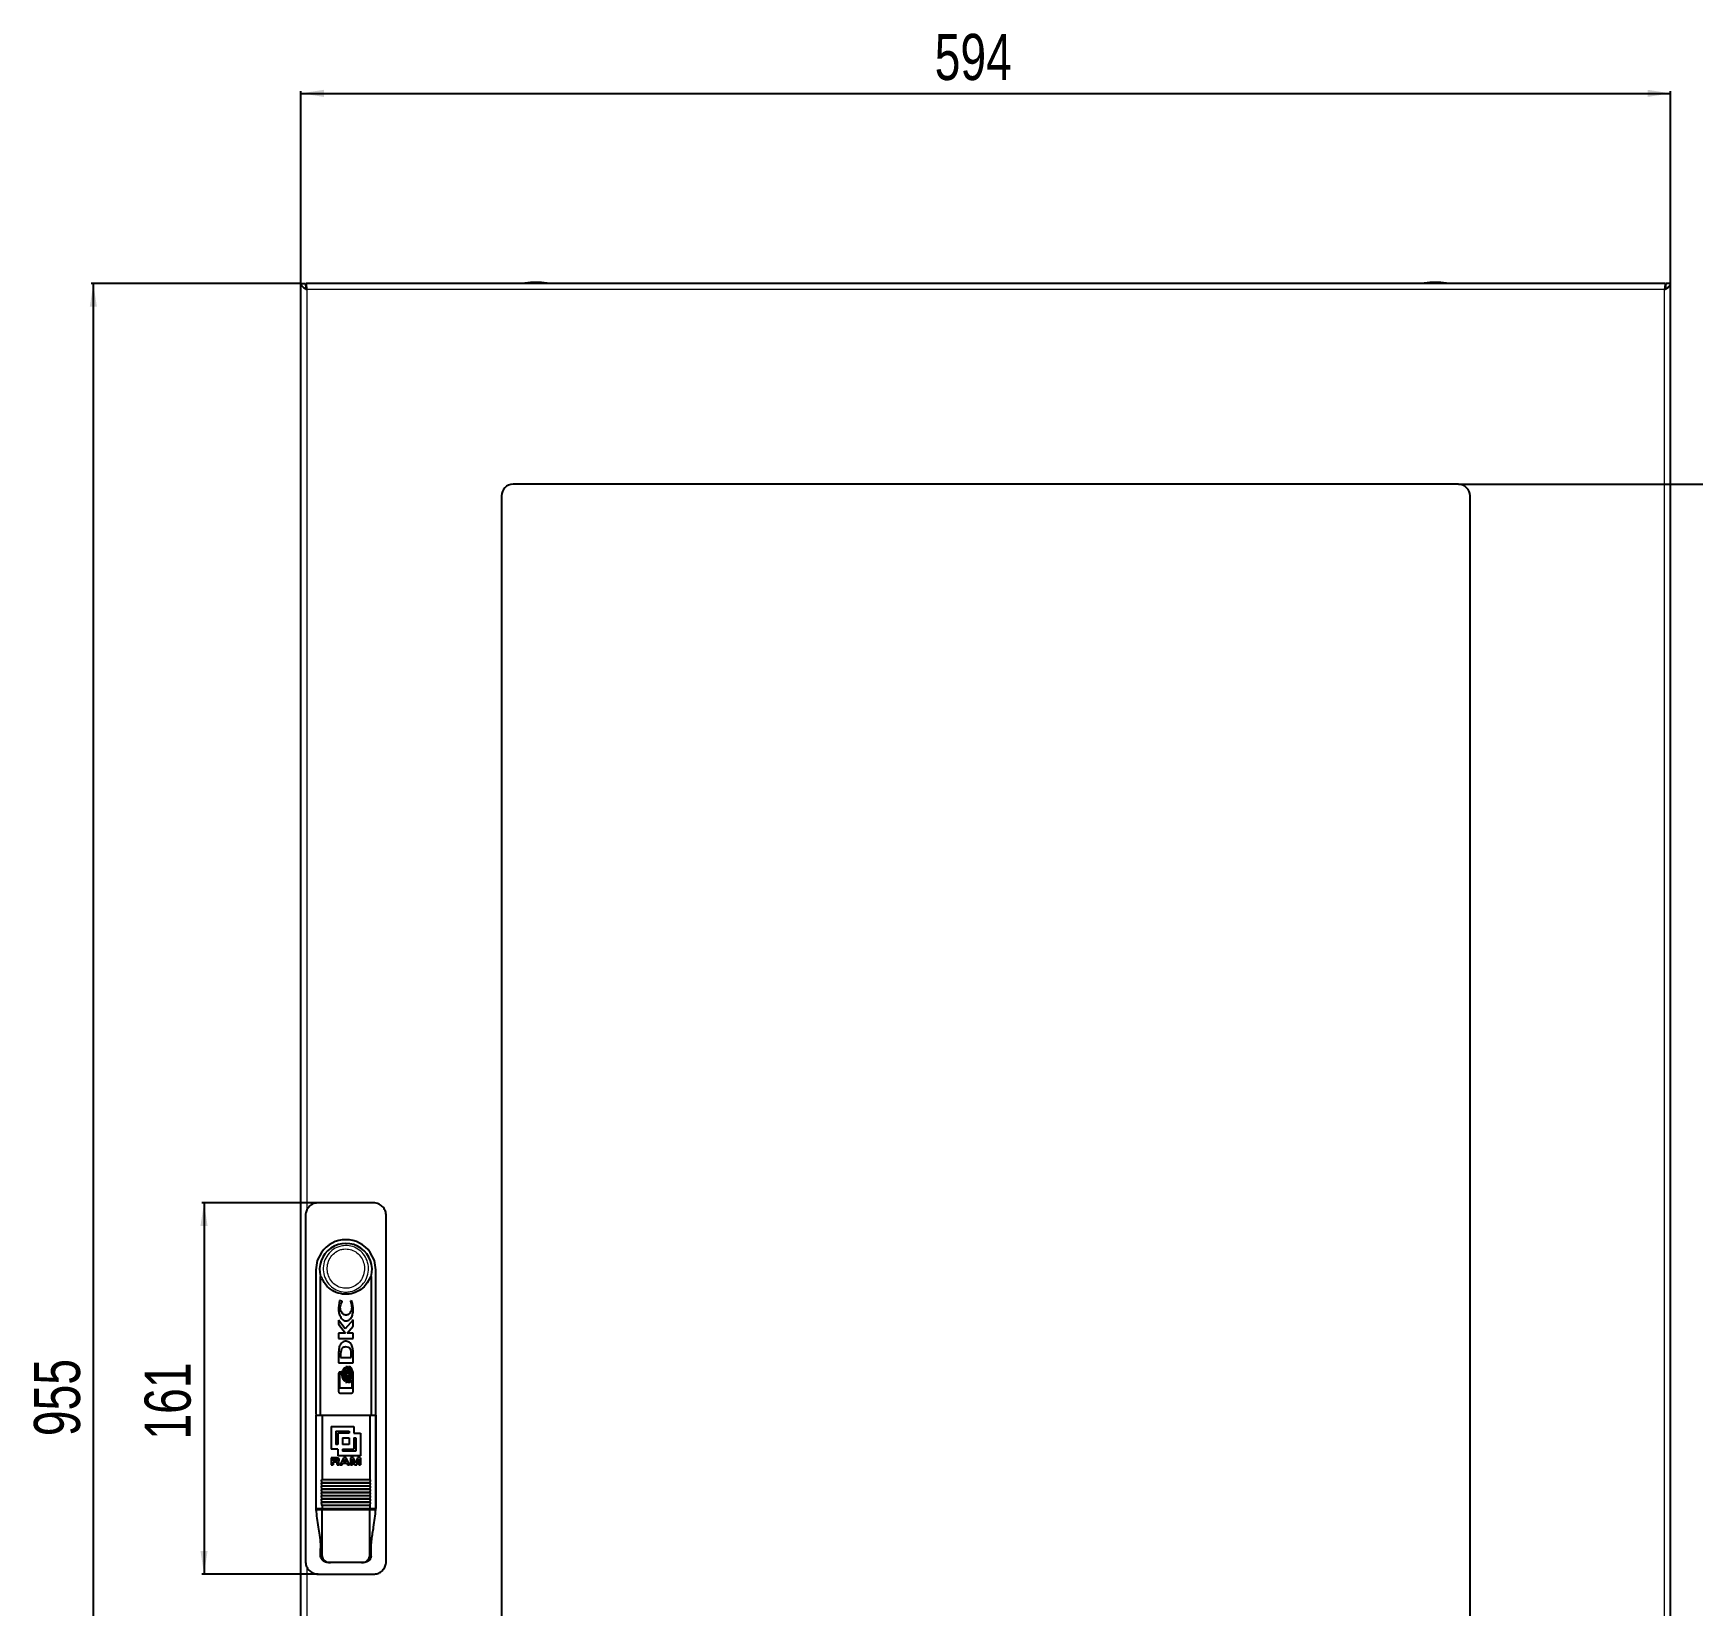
# Model space of a CAD drawing. Header units: millimetres. Extents: x -428 to 1583, y -501 to 869.
# Drawn here: x -428 to 292, y 124 to 806 of the extents above; entities that cross this region are included whole.
import ezdxf

# ---------------------------------------------------------------- set-up
doc = ezdxf.new("R2010")
doc.units = ezdxf.units.MM
doc.layers.add('FORMAT', color=7, linetype='Continuous')
doc.styles.add('SLDTEXTSTYLE0', font='TXT', dxfattribs={"width": 0.75})
doc.dimstyles.new('SLDDIMSTYLE0', dxfattribs={"dimtxt": 20, "dimasz": 10, "dimexe": 0, "dimexo": 0.0625, "dimgap": 5, "dimtad": 2, "dimdec": 1, "dimrnd": 1e-09, "dimzin": 12, "dimdsep": 46, "dimtxsty": 'SLDTEXTSTYLE0', "dimsah": 1, "dimcen": 0.09, "dimadec": 0, "dimazin": 3, "dimtfac": 1, "dimtofl": 0, "dimtmove": 0, "dimatfit": 3, "dimfxl": 0, "dimfrac": 2, "dimtolj": 1, "dimtzin": 12, "dimarcsym": 0})

# ---------------------------------------------------------------- blocks, each defined once
blk = doc.blocks.new('_D')
at = {"layer": 'FORMAT'}
for p, q in [((-311.65, 697.4), (-311.65, 780.89)), ((-311.65, 779.89), (282.35, 779.89)), ((282.35, 697.4), (282.35, 780.89))]:
    blk.add_line(p, q, dxfattribs=at)
for points in [[(-311.65, 779.89), (-301.65, 778.35), (-301.65, 781.43)], [(282.35, 779.89), (272.35, 781.43), (272.35, 778.35)]]:
    blk.add_solid(points, dxfattribs=at)
at = {"layer": 'FORMAT', "insert": (-36.81, 805.67), "char_height": 20, "attachment_point": 1, "style": 'SLDTEXTSTYLE0'}
blk.add_mtext('594', dxfattribs=at)
blk = doc.blocks.new('_D_1')
at = {"layer": 'FORMAT'}
for p, q in [((-311.66, 697.39), (-402.65, 697.39)), ((-401.65, -257.61), (-401.65, 697.39)), ((-311.66, -257.61), (-402.65, -257.61))]:
    blk.add_line(p, q, dxfattribs=at)
for points in [[(-401.65, 697.39), (-403.19, 687.39), (-400.11, 687.39)], [(-401.65, -257.61), (-400.11, -247.61), (-403.19, -247.61)]]:
    blk.add_solid(points, dxfattribs=at)
at = {"layer": 'FORMAT', "insert": (-427.43, 197.72), "char_height": 20, "attachment_point": 1, "rotation": 90, "style": 'SLDTEXTSTYLE0'}
blk.add_mtext('955', dxfattribs=at)
blk = doc.blocks.new('_D_3')
at = {"layer": 'FORMAT'}
for p, q in [((190.36, 610.39), (365.36, 610.39)), ((364.36, -170.61), (364.36, 610.39)), ((190.36, -170.61), (365.36, -170.61))]:
    blk.add_line(p, q, dxfattribs=at)
for points in [[(364.36, 610.39), (362.82, 600.39), (365.9, 600.39)], [(364.36, -170.61), (365.9, -160.61), (362.82, -160.61)]]:
    blk.add_solid(points, dxfattribs=at)
at = {"layer": 'FORMAT', "insert": (338.58, 197.72), "char_height": 20, "attachment_point": 1, "rotation": 90, "style": 'SLDTEXTSTYLE0'}
blk.add_mtext('781', dxfattribs=at)
blk = doc.blocks.new('_D_4')
at = {"layer": 'FORMAT'}
for p, q in [((-304.16, 298.89), (-354.65, 298.89)), ((-353.65, 298.89), (-353.65, 137.89)), ((-304.16, 137.89), (-354.65, 137.89))]:
    blk.add_line(p, q, dxfattribs=at)
for points in [[(-353.65, 298.89), (-355.19, 288.89), (-352.11, 288.89)], [(-353.65, 137.89), (-352.11, 147.89), (-355.19, 147.89)]]:
    blk.add_solid(points, dxfattribs=at)
at = {"layer": 'FORMAT', "insert": (-379.43, 196.22), "char_height": 20, "attachment_point": 1, "rotation": 90, "style": 'SLDTEXTSTYLE0'}
blk.add_mtext('161', dxfattribs=at)

msp = doc.modelspace()

# ---------------------------------------------------------------- linework, layer by layer
at = {"color": 7, "linetype": 'Continuous', "lineweight": 25}
for p, q in [((-311.65, -257.61), (-311.65, 697.39)), ((-311.65, 697.39), (-309.65, 697.39)), ((280.05, 697.39), (-309.35, 697.39)), ((-309.35, 695.67), (-309.35, 697.39)), ((280.05, 697.39), (280.05, 695.68)), ((282.35, 697.39), (280.35, 697.39)), ((282.35, -257.61), (282.35, 697.39)), ((-224.65, 605.39), (-224.65, -165.61)), ((190.35, 610.39), (-219.65, 610.39)), ((195.35, -165.61), (195.35, 605.39)), ((-280.15, 298.89), (-304.15, 298.89)), ((-309.65, 293.39), (-309.65, 143.39)), ((-274.65, 143.39), (-274.65, 293.39)), ((-305.15, 269.89), (-305.15, 207.06)), ((-303.15, 206.89), (-303.15, 266.89)), ((-303.15, 266.89), (-303.15, 266.89)), ((-281.15, 266.89), (-281.15, 206.89)), ((-281.15, 266.89), (-281.15, 266.89)), ((-279.15, 166.89), (-279.15, 269.89)), ((-294.85, 256.56), (-295.37, 253.41)), ((-293.76, 256.19), (-294.85, 256.56)), ((-293.76, 255.9), (-293.76, 256.19)), ((-289.36, 256.16), (-290.16, 256.44)), ((-290.16, 256.44), (-290.16, 256.21)), ((-288.92, 253.38), (-289.36, 256.16)), ((-292.5, 244.22), (-295.29, 248.01)), ((-295.29, 248.01), (-295.29, 246.32)), ((-295.29, 246.32), (-292.34, 242.33)), ((-289, 248.1), (-292.5, 244.22)), ((-291.64, 242.33), (-289, 245.37)), ((-289, 245.37), (-289, 248.1)), ((-292.34, 242.33), (-295.29, 242.33)), ((-295.29, 242.33), (-295.29, 240.11)), ((-295.29, 240.11), (-289, 240.11)), ((-289, 242.33), (-291.64, 242.33)), ((-289, 240.11), (-289, 242.33)), ((-295.29, 233.7), (-295.29, 229.47)), ((-294.33, 234.37), (-294.42, 233.39)), ((-294.42, 233.39), (-294.42, 231.84)), ((-294.42, 231.84), (-289.78, 231.84)), ((-289.78, 231.84), (-289.78, 233.26)), ((-289.03, 234.53), (-289.2, 236.15)), ((-289, 233.53), (-289.03, 234.53)), ((-289, 233.51), (-289, 233.53)), ((-289, 233.49), (-289, 233.51)), ((-289, 229.47), (-289, 233.49)), ((-295.29, 229.47), (-289, 229.47)), ((-295.29, 224.88), (-295.29, 217.04)), ((-294.78, 218.5), (-294.78, 224.74)), ((-294.78, 224.74), (-294.2, 224.74)), ((-294.2, 225.53), (-294.63, 225.53)), ((-294.2, 224.74), (-294.2, 225.53)), ((-292.19, 227.24), (-292.42, 227.38)), ((-291.45, 227.76), (-292.12, 227.76)), ((-291.81, 226.84), (-292.05, 227.12)), ((-291.71, 224.47), (-291.43, 226.02)), ((-291.43, 222.9), (-291.71, 224.47)), ((-291.43, 226.02), (-291.66, 226.59)), ((-290.36, 227.76), (-291.05, 227.76)), ((-289, 217.04), (-289, 224.88)), ((-289.49, 218.5), (-294.78, 218.5)), ((-294.63, 216.39), (-289.66, 216.39)), ((-292.47, 221.57), (-292.21, 221.71)), ((-292.27, 221.1), (-291.6, 221.1)), ((-292.06, 221.82), (-291.81, 222.09)), ((-291.66, 222.34), (-291.43, 222.9)), ((-291.21, 221.1), (-290.51, 221.1)), ((-289.49, 222.18), (-289.49, 218.5)), ((-305.11, 206.89), (-305.11, 166.39)), ((-305.11, 206.89), (-302.49, 206.89)), ((-302.49, 206.89), (-281.8, 206.89)), ((-302.49, 206.89), (-302.49, 178.89)), ((-298.49, 201.89), (-288.73, 201.89)), ((-298.49, 201.89), (-298.49, 192.13)), ((-288.73, 201.89), (-288.73, 198.96)), ((-281.8, 206.89), (-281.8, 178.89)), ((-281.8, 206.89), (-279.18, 206.89)), ((-279.18, 206.89), (-279.18, 166.39)), ((-296.54, 199.94), (-296.54, 194.08)), ((-296.54, 199.94), (-290.68, 199.94)), ((-290.68, 198.96), (-295.56, 198.96)), ((-295.56, 198.96), (-295.56, 194.08)), ((-293.61, 197.01), (-293.61, 194.08)), ((-293.61, 197.01), (-290.68, 197.01)), ((-290.68, 199.94), (-290.68, 198.96)), ((-290.68, 197.01), (-290.68, 194.08)), ((-288.73, 198.96), (-285.8, 198.96)), ((-288.73, 197.01), (-288.73, 192.13)), ((-288.73, 197.01), (-287.75, 197.01)), ((-287.75, 197.01), (-287.75, 191.15)), ((-285.8, 198.96), (-285.8, 189.2)), ((-295.56, 192.13), (-298.49, 192.13)), ((-296.42, 188.33), (-298.49, 188.33)), ((-298.49, 188.33), (-298.49, 185.36)), ((-297.61, 187.83), (-297.61, 187.03)), ((-297.61, 187.83), (-296.54, 187.83)), ((-295.56, 194.08), (-296.54, 194.08)), ((-295.56, 192.13), (-295.56, 189.2)), ((-285.8, 189.2), (-295.56, 189.2)), ((-293.11, 188.33), (-294.64, 185.36)), ((-290.68, 194.08), (-293.61, 194.08)), ((-293.61, 192.13), (-293.61, 191.15)), ((-293.61, 192.13), (-288.73, 192.13)), ((-287.75, 191.15), (-293.61, 191.15)), ((-293.19, 186.46), (-292.59, 187.73)), ((-292.08, 188.33), (-293.11, 188.33)), ((-292.59, 187.73), (-291.99, 186.46)), ((-290.53, 185.36), (-292.08, 188.33)), ((-288.76, 188.33), (-290.07, 188.33)), ((-290.07, 188.33), (-290.07, 185.36)), ((-289.24, 187.75), (-289.24, 185.36)), ((-289.24, 187.75), (-288.36, 185.36)), ((-287.91, 186.07), (-288.76, 188.33)), ((-287.06, 188.33), (-287.91, 186.07)), ((-287.45, 185.36), (-286.57, 187.75)), ((-285.73, 188.33), (-287.06, 188.33)), ((-286.57, 187.75), (-286.57, 185.36)), ((-285.73, 188.33), (-285.73, 185.36)), ((-298.49, 185.36), (-297.61, 185.36)), ((-296.58, 187.03), (-297.61, 187.03)), ((-297.61, 186.54), (-297.61, 185.36)), ((-297.61, 186.54), (-296.68, 186.54)), ((-296.05, 186.06), (-296.04, 185.74)), ((-295.91, 185.36), (-294.95, 185.36)), ((-295.12, 185.79), (-295.14, 186.15)), ((-295.12, 185.79), (-295.12, 185.78)), ((-294.95, 185.45), (-294.95, 185.36)), ((-294.64, 185.36), (-293.71, 185.36)), ((-293.71, 185.36), (-293.42, 185.97)), ((-293.42, 185.97), (-291.75, 185.97)), ((-291.99, 186.46), (-293.19, 186.46)), ((-291.75, 185.97), (-291.46, 185.36)), ((-291.46, 185.36), (-290.53, 185.36)), ((-290.07, 185.36), (-289.24, 185.36)), ((-288.36, 185.36), (-287.45, 185.36)), ((-286.57, 185.36), (-285.73, 185.36)), ((-302.75, 178.79), (-302.54, 178.79)), ((-302.75, 177.39), (-302.54, 177.39)), ((-302.75, 175.99), (-302.54, 175.99)), ((-302.75, 174.59), (-302.54, 174.59)), ((-302.75, 173.19), (-302.54, 173.19)), ((-281.75, 178.79), (-302.54, 178.79)), ((-281.75, 177.39), (-302.54, 177.39)), ((-281.75, 175.99), (-302.54, 175.99)), ((-281.75, 174.59), (-302.54, 174.59)), ((-281.75, 173.19), (-302.54, 173.19)), ((-281.75, 178.79), (-281.55, 178.79)), ((-281.75, 177.39), (-281.55, 177.39)), ((-281.75, 175.99), (-281.55, 175.99)), ((-281.75, 174.59), (-281.55, 174.59)), ((-281.75, 173.19), (-281.55, 173.19)), ((-305.15, 166.89), (-305.11, 165.89)), ((-305.11, 166.39), (-302.49, 166.39)), ((-305.11, 165.89), (-302.49, 165.89)), ((-303.15, 165.89), (-303.15, 166.39)), ((-302.75, 171.79), (-302.54, 171.79)), ((-302.75, 170.39), (-302.54, 170.39)), ((-302.75, 168.99), (-302.54, 168.99)), ((-281.75, 171.79), (-302.54, 171.79)), ((-281.75, 170.39), (-302.54, 170.39)), ((-281.75, 168.99), (-302.54, 168.99)), ((-302.49, 167.69), (-302.49, 166.39)), ((-302.49, 166.39), (-281.8, 166.39)), ((-302.49, 145.89), (-302.49, 165.89)), ((-302.49, 165.89), (-281.8, 165.89)), ((-281.8, 167.69), (-281.8, 166.39)), ((-281.8, 166.39), (-279.18, 166.39)), ((-281.8, 145.89), (-281.8, 165.89)), ((-281.8, 165.89), (-279.18, 165.89)), ((-281.75, 171.79), (-281.55, 171.79)), ((-281.75, 170.39), (-281.55, 170.39)), ((-281.75, 168.99), (-281.55, 168.99)), ((-281.15, 166.39), (-281.15, 165.89)), ((-279.19, 165.89), (-279.15, 166.89)), ((-303.11, 145.89), (-303.11, 148.97)), ((-281.19, 145.89), (-281.19, 148.97)), ((-304.15, 137.89), (-280.15, 137.89)), ((-298.87, 142.89), (-299.81, 142.89)), ((-285.42, 142.89), (-298.87, 142.89)), ((-284.49, 142.89), (-285.42, 142.89))]:
    msp.add_line(p, q, dxfattribs=at)
at = {"color": 8, "linetype": 'Continuous', "lineweight": 18}
for p, q in [((-309.05, 694.79), (-309.05, 295.73)), ((279.75, 694.79), (-309.05, 694.79)), ((-209.65, 697.51), (-214.51, 697.51)), ((-209.65, 697.64), (-214.4, 697.64)), ((-204.9, 697.64), (-209.65, 697.64)), ((-204.79, 697.51), (-209.65, 697.51)), ((185.21, 697.51), (175.49, 697.51)), ((185.1, 697.64), (175.6, 697.64)), ((279.75, -255.01), (279.75, 694.79)), ((-302.49, 178.89), (-281.8, 178.89)), ((-303.11, 145.89), (-302.49, 145.89)), ((-281.8, 145.89), (-281.19, 145.89)), ((-309.05, 141.04), (-309.05, -255.01))]:
    msp.add_line(p, q, dxfattribs=at)
at = {"color": 7, "linetype": 'Continuous', "lineweight": 25, "flags": 128}
for points in [[(-302.74, 277.42), (-304.53, 273.84), (-305.15, 269.89)], [(-279.15, 269.89), (-279.76, 273.84), (-281.55, 277.42)]]:
    msp.add_lwpolyline(points, dxfattribs=at)
at = {"color": 7, "linetype": 'Continuous', "lineweight": 25}
for centre, radius, start, end in [((-214.38, 697.51), 0.126, 96.02558, 180), ((-188.74, 697.45), 25.77, 179.86102, 180.13898), ((-209.65, 652.64), 45.25, 90.0016, 96.02558), ((-209.65, 652.64), 45.25, 83.97442, 89.9984), ((-204.91, 697.51), 0.126, 0, 83.97442), ((-230.55, 697.45), 25.77, 359.86102, 0.13898), ((175.62, 697.51), 0.126, 96.02558, 180), ((201.26, 697.45), 25.77, 179.86102, 180.13898), ((180.35, 652.64), 45.25, 90.0016, 96.02558), ((180.35, 652.64), 45.25, 83.97442, 89.9984), ((185.09, 697.51), 0.126, 0, 83.97442), ((159.45, 697.45), 25.77, 359.86102, 0.13898), ((-219.65, 605.39), 5, 90, 180), ((190.35, 605.39), 5, 360, 90), ((-292.15, 269.89), 11.4, 344.74488, 195.25752), ((-292.15, 269.89), 13, 35.39435, 144.60565)]:
    msp.add_arc(centre, radius, start, end, dxfattribs=at)
for points, knots in [([(-311.65, 697.39), (-311.65, 697.28), (-311.63, 697.17), (-311.56, 696.95), (-311.51, 696.84), (-311.38, 696.63), (-311.3, 696.52), (-311.11, 696.3), (-311, 696.19), (-310.76, 695.98), (-310.63, 695.87), (-310.35, 695.65), (-310.2, 695.54), (-309.72, 695.22), (-309.39, 695.01), (-309.05, 694.79)], [0, 0, 0, 0, 0.125, 0.125, 0.25, 0.25, 0.375, 0.375, 0.5, 0.5, 0.625, 0.625, 0.75, 0.75, 1, 1, 1, 1]), ([(-309.65, 697.39), (-309.65, 696.95), (-309.58, 696.52), (-309.36, 695.66), (-309.2, 695.22), (-309.05, 694.79)], [0, 0, 0, 0, 0.5, 0.5, 1, 1, 1, 1]), ([(-309.05, 694.79), (-309.07, 695.13), (-309.1, 695.47), (-309.15, 696.1), (-309.17, 696.39), (-309.22, 696.87), (-309.25, 697.06), (-309.3, 697.32), (-309.32, 697.39), (-309.35, 697.39)], [0, 0, 0, 0, 0.25, 0.25, 0.5, 0.5, 0.75, 0.75, 1, 1, 1, 1]), ([(279.75, 694.79), (279.92, 694.9), (280.09, 695.01), (280.43, 695.22), (280.59, 695.33), (280.91, 695.55), (281.06, 695.66), (281.34, 695.87), (281.47, 695.98), (281.71, 696.2), (281.82, 696.31), (282.01, 696.52), (282.09, 696.63), (282.29, 696.96), (282.35, 697.17), (282.35, 697.39)], [0, 0, 0, 0, 0.125, 0.125, 0.25, 0.25, 0.375, 0.375, 0.5, 0.5, 0.625, 0.625, 0.75, 0.75, 1, 1, 1, 1]), ([(280.05, 697.39), (280.03, 697.39), (280, 697.32), (279.95, 697.06), (279.93, 696.87), (279.88, 696.39), (279.85, 696.1), (279.8, 695.47), (279.78, 695.13), (279.75, 694.79)], [0, 0, 0, 0, 0.25, 0.25, 0.5, 0.5, 0.75, 0.75, 1, 1, 1, 1]), ([(279.75, 694.79), (279.91, 695.22), (280.07, 695.65), (280.29, 696.52), (280.35, 696.95), (280.35, 697.39)], [0, 0, 0, 0, 0.5, 0.5, 1, 1, 1, 1]), ([(-304.15, 298.89), (-304.77, 298.83), (-306, 298.71), (-307.65, 297.76), (-308.89, 296.36), (-309.55, 294.82), (-309.62, 293.79), (-309.65, 293.39)], [0, 0, 0, 0, 0.214694, 0.429388, 0.644082, 0.858775, 1, 1, 1, 1]), ([(-274.65, 293.39), (-274.71, 294.01), (-274.83, 295.24), (-275.78, 296.89), (-277.17, 298.13), (-278.72, 298.79), (-279.74, 298.86), (-280.15, 298.89)], [0, 0, 0, 0, 0.21469, 0.42938, 0.644073, 0.858767, 1, 1, 1, 1]), ([(-281.15, 266.89), (-281.22, 266.74), (-281.32, 266.55), (-281.51, 266.6), (-281.56, 266.67), (-281.59, 266.66), (-281.62, 266.62), (-281.7, 266.48), (-281.96, 265.89), (-282.63, 264.38), (-284.3, 262.21), (-287.16, 260.19), (-290.76, 259.14), (-294.56, 259.31), (-298.11, 260.7), (-300.65, 262.94), (-301.98, 265), (-302.47, 266.23), (-302.66, 266.6), (-302.69, 266.65), (-302.72, 266.67), (-302.75, 266.65), (-302.83, 266.59), (-303, 266.56), (-303.09, 266.77), (-303.15, 266.89)], [0, 0, 0, 0, 0.060692, 0.080559, 0.084233, 0.085855, 0.088471, 0.091889, 0.103809, 0.149034, 0.239401, 0.348151, 0.458941, 0.571184, 0.683835, 0.795847, 0.869755, 0.906685, 0.910125, 0.912835, 0.914679, 0.916548, 0.924403, 0.955953, 1, 1, 1, 1]), ([(-295.37, 253.41), (-295.35, 252.81), (-295.29, 251.63), (-294.79, 249.93), (-294.05, 248.61), (-293.23, 247.96), (-292.67, 247.73), (-292.38, 247.71), (-292.23, 247.7)], [0, 0, 0, 0, 0.250282, 0.499393, 0.748791, 0.874699, 0.937286, 1, 1, 1, 1]), ([(-294.55, 253.46), (-294.52, 253.9), (-294.46, 254.78), (-293.99, 255.52), (-293.76, 255.9)], [0, 0, 0, 0, 0.500963, 1, 1, 1, 1]), ([(-292.08, 250.2), (-292.27, 250.22), (-292.64, 250.26), (-293.15, 250.51), (-293.6, 250.87), (-294.07, 251.46), (-294.47, 252.33), (-294.52, 253.09), (-294.55, 253.46)], [0, 0, 0, 0, 0.124416, 0.248357, 0.373982, 0.500169, 0.7494, 1, 1, 1, 1]), ([(-292.23, 247.7), (-291.92, 247.73), (-291.3, 247.78), (-290.48, 248.24), (-289.87, 248.94), (-289.32, 250.04), (-288.97, 251.55), (-288.94, 252.77), (-288.92, 253.38)], [0, 0, 0, 0, 0.125262, 0.250124, 0.375384, 0.500707, 0.750322, 1, 1, 1, 1]), ([(-289.61, 253.46), (-289.63, 253.09), (-289.69, 252.34), (-290.09, 251.47), (-290.55, 250.87), (-290.99, 250.51), (-291.51, 250.26), (-291.89, 250.22), (-292.08, 250.2)], [0, 0, 0, 0, 0.249965, 0.497821, 0.623014, 0.748581, 0.874284, 1, 1, 1, 1]), ([(-290.16, 256.21), (-290, 255.77), (-289.66, 254.88), (-289.63, 253.94), (-289.61, 253.46)], [0, 0, 0, 0, 0.500084, 1, 1, 1, 1]), ([(-289.2, 236.15), (-289.29, 236.45), (-289.47, 237.04), (-289.98, 237.84), (-290.67, 238.47), (-291.53, 238.88), (-292.48, 238.92), (-293.38, 238.61), (-294.11, 238.01), (-294.46, 237.49), (-294.64, 237.24)], [0, 0, 0, 0, 0.125557, 0.25014, 0.375477, 0.500068, 0.624419, 0.749377, 0.874071, 1, 1, 1, 1]), ([(-294.64, 237.24), (-294.77, 236.96), (-295.03, 236.41), (-295.23, 235.21), (-295.26, 234.31), (-295.29, 233.7)], [0, 0, 0, 0, 0.249362, 0.499672, 1, 1, 1, 1]), ([(-292.13, 236.39), (-292.41, 236.38), (-292.84, 236.37), (-293.38, 236.18), (-293.73, 235.94), (-293.98, 235.59), (-294.19, 235.06), (-294.27, 234.64), (-294.33, 234.37)], [0, 0, 0, 0, 0.249432, 0.37514, 0.499356, 0.623458, 0.749245, 1, 1, 1, 1]), ([(-289.78, 233.26), (-289.79, 233.63), (-289.81, 234.38), (-290.01, 235.33), (-290.49, 235.94), (-291.16, 236.34), (-291.74, 236.37), (-292.13, 236.39)], [0, 0, 0, 0, 0.248427, 0.497372, 0.622903, 0.74851, 1, 1, 1, 1]), ([(-294.63, 225.53), (-294.72, 225.52), (-294.89, 225.5), (-295.11, 225.36), (-295.23, 225.18), (-295.28, 225.01), (-295.29, 224.93), (-295.29, 224.88)], [0, 0, 0, 0, 0.249445, 0.498999, 0.74851, 0.873859, 1, 1, 1, 1]), ([(-292.42, 227.38), (-292.55, 227.32), (-292.81, 227.2), (-293.22, 226.79), (-293.57, 226.16), (-293.82, 225.33), (-293.85, 224.75), (-293.86, 224.47)], [0, 0, 0, 0, 0.1246, 0.248977, 0.500405, 0.749333, 1, 1, 1, 1]), ([(-293.86, 224.47), (-293.85, 224.19), (-293.83, 223.62), (-293.58, 222.81), (-293.24, 222.18), (-292.85, 221.77), (-292.6, 221.64), (-292.47, 221.57)], [0, 0, 0, 0, 0.248731, 0.497377, 0.750528, 0.875233, 1, 1, 1, 1]), ([(-293.35, 224.47), (-293.31, 224.98), (-293.23, 225.76), (-292.78, 226.72), (-292.38, 227.07), (-292.19, 227.24)], [0, 0, 0, 0, 0.4989654, 0.749922, 1, 1, 1, 1]), ([(-292.21, 221.71), (-292.4, 221.88), (-292.79, 222.22), (-293.24, 223.18), (-293.31, 223.95), (-293.35, 224.47)], [0, 0, 0, 0, 0.249575, 0.500842, 1, 1, 1, 1]), ([(-292.05, 227.12), (-292.22, 226.94), (-292.55, 226.59), (-292.95, 225.68), (-293.01, 224.95), (-293.05, 224.47)], [0, 0, 0, 0, 0.2501927, 0.5001584, 1, 1, 1, 1]), ([(-293.05, 224.47), (-293.01, 223.98), (-292.95, 223.26), (-292.56, 222.35), (-292.23, 222), (-292.06, 221.82)], [0, 0, 0, 0, 0.499584, 0.749527, 1, 1, 1, 1]), ([(-292.54, 224.47), (-292.51, 224.89), (-292.47, 225.52), (-292.17, 226.32), (-291.93, 226.67), (-291.81, 226.84)], [0, 0, 0, 0, 0.50146, 0.750257, 1, 1, 1, 1]), ([(-291.81, 222.09), (-291.93, 222.27), (-292.17, 222.62), (-292.46, 223.41), (-292.51, 224.05), (-292.54, 224.47)], [0, 0, 0, 0, 0.2508953, 0.500775, 1, 1, 1, 1]), ([(-290.78, 224.47), (-290.83, 223.82), (-290.9, 222.85), (-291.42, 221.83), (-291.84, 221.33), (-292.13, 221.18), (-292.27, 221.1)], [0, 0, 0, 0, 0.497146, 0.748374, 0.87465, 1, 1, 1, 1]), ([(-291.66, 226.59), (-291.83, 226.26), (-292.16, 225.59), (-292.2, 224.84), (-292.22, 224.47)], [0, 0, 0, 0, 0.498433, 1, 1, 1, 1]), ([(-292.22, 224.47), (-292.2, 224.09), (-292.16, 223.34), (-291.83, 222.67), (-291.66, 222.34)], [0, 0, 0, 0, 0.501471, 1, 1, 1, 1]), ([(-292.12, 227.76), (-291.99, 227.67), (-291.73, 227.5), (-291.36, 227), (-290.89, 226.01), (-290.82, 225.08), (-290.78, 224.47)], [0, 0, 0, 0, 0.1256783, 0.2511395, 0.5015899, 1, 1, 1, 1]), ([(-291.6, 221.1), (-291.46, 221.18), (-291.17, 221.33), (-290.75, 221.83), (-290.23, 222.84), (-290.16, 223.82), (-290.11, 224.47)], [0, 0, 0, 0, 0.125292, 0.251009, 0.501049, 1, 1, 1, 1]), ([(-290.11, 224.47), (-290.15, 225.08), (-290.22, 226.01), (-290.68, 227), (-291.06, 227.5), (-291.32, 227.67), (-291.45, 227.76)], [0, 0, 0, 0, 0.496168, 0.747703, 0.874111, 1, 1, 1, 1]), ([(-289.71, 224.47), (-289.76, 223.82), (-289.84, 222.85), (-290.35, 221.83), (-290.77, 221.33), (-291.06, 221.18), (-291.21, 221.1)], [0, 0, 0, 0, 0.497154, 0.74838, 0.874653, 1, 1, 1, 1]), ([(-291.05, 227.76), (-290.92, 227.67), (-290.67, 227.5), (-290.29, 227), (-289.83, 226.01), (-289.76, 225.08), (-289.71, 224.47)], [0, 0, 0, 0, 0.125677, 0.251137, 0.501585, 1, 1, 1, 1]), ([(-289, 224.88), (-289.03, 225.16), (-289.07, 225.7), (-289.37, 226.48), (-289.69, 227.08), (-290.02, 227.52), (-290.24, 227.68), (-290.36, 227.76)], [0, 0, 0, 0, 0.249822, 0.49931, 0.748741, 0.874879, 1, 1, 1, 1]), ([(-295.29, 217.04), (-295.29, 216.99), (-295.28, 216.91), (-295.23, 216.75), (-295.11, 216.57), (-294.89, 216.42), (-294.72, 216.4), (-294.63, 216.39)], [0, 0, 0, 0, 0.125388, 0.250591, 0.500192, 0.749805, 1, 1, 1, 1]), ([(-290.51, 221.1), (-290.39, 221.15), (-290.17, 221.26), (-289.8, 221.62), (-289.61, 221.96), (-289.49, 222.18)], [0, 0, 0, 0, 0.2481114, 0.4958631, 1, 1, 1, 1]), ([(-289.66, 216.39), (-289.58, 216.4), (-289.4, 216.42), (-289.19, 216.57), (-289.06, 216.74), (-289.01, 216.91), (-289, 216.99), (-289, 217.04)], [0, 0, 0, 0, 0.249437, 0.498997, 0.748516, 0.87386, 1, 1, 1, 1]), ([(-295.9, 187.43), (-295.9, 187.39), (-295.91, 187.31), (-295.96, 187.21), (-296.05, 187.13), (-296.26, 187.04), (-296.45, 187.03), (-296.58, 187.03)], [0, 0, 0, 0, 0.144848, 0.259554, 0.374146, 0.548842, 1, 1, 1, 1]), ([(-296.54, 187.83), (-296.41, 187.83), (-296.22, 187.82), (-296.03, 187.72), (-295.94, 187.62), (-295.9, 187.53), (-295.9, 187.46), (-295.9, 187.43)], [0, 0, 0, 0, 0.464779, 0.639498, 0.766783, 0.894486, 1, 1, 1, 1]), ([(-295.02, 187.49), (-295.03, 187.58), (-295.05, 187.74), (-295.16, 187.95), (-295.35, 188.12), (-295.77, 188.31), (-296.15, 188.32), (-296.42, 188.33)], [0, 0, 0, 0, 0.149141, 0.264134, 0.378852, 0.560232, 1, 1, 1, 1]), ([(-295.66, 186.8), (-295.55, 186.83), (-295.37, 186.88), (-295.16, 187.05), (-295.05, 187.24), (-295.02, 187.4), (-295.02, 187.48), (-295.02, 187.49)], [0, 0, 0, 0, 0.331473, 0.546481, 0.762526, 0.960277, 1, 1, 1, 1]), ([(-296.68, 186.54), (-296.57, 186.53), (-296.42, 186.53), (-296.24, 186.47), (-296.15, 186.4), (-296.09, 186.3), (-296.06, 186.18), (-296.05, 186.09), (-296.05, 186.06)], [0, 0, 0, 0, 0.362307, 0.499762, 0.603895, 0.707751, 0.888159, 1, 1, 1, 1]), ([(-296.04, 185.74), (-296.03, 185.7), (-296.03, 185.63), (-296, 185.51), (-295.96, 185.41), (-295.91, 185.36), (-295.91, 185.36)], [0, 0, 0, 0, 0.2561394, 0.5126978, 0.9190221, 1, 1, 1, 1]), ([(-295.14, 186.15), (-295.15, 186.25), (-295.16, 186.41), (-295.27, 186.61), (-295.44, 186.73), (-295.57, 186.77), (-295.66, 186.8)], [0, 0, 0, 0, 0.336422, 0.52346, 0.710673, 1, 1, 1, 1]), ([(-294.95, 185.45), (-294.97, 185.46), (-295.02, 185.48), (-295.08, 185.56), (-295.11, 185.67), (-295.12, 185.74), (-295.12, 185.78)], [0, 0, 0, 0, 0.20263, 0.420406, 0.728008, 1, 1, 1, 1]), ([(-302.49, 177.49), (-302.53, 177.7), (-302.6, 178.03), (-302.68, 178.46), (-302.73, 178.68), (-302.75, 178.79)], [0, 0, 0, 0, 0.499993, 0.749996, 1, 1, 1, 1]), ([(-302.49, 176.09), (-302.53, 176.3), (-302.6, 176.63), (-302.68, 177.06), (-302.73, 177.28), (-302.75, 177.39)], [0, 0, 0, 0, 0.499993, 0.749996, 1, 1, 1, 1]), ([(-302.49, 174.69), (-302.53, 174.9), (-302.6, 175.23), (-302.68, 175.66), (-302.73, 175.88), (-302.75, 175.99)], [0, 0, 0, 0, 0.499993, 0.749996, 1, 1, 1, 1]), ([(-302.49, 173.29), (-302.53, 173.5), (-302.6, 173.83), (-302.68, 174.26), (-302.73, 174.48), (-302.75, 174.59)], [0, 0, 0, 0, 0.499993, 0.749996, 1, 1, 1, 1]), ([(-302.49, 171.89), (-302.53, 172.1), (-302.6, 172.43), (-302.68, 172.86), (-302.73, 173.08), (-302.75, 173.19)], [0, 0, 0, 0, 0.4999933, 0.7499958, 1, 1, 1, 1]), ([(-302.54, 178.79), (-302.54, 178.79), (-302.52, 178.79), (-302.5, 178.82), (-302.49, 178.85), (-302.49, 178.87), (-302.49, 178.89), (-302.49, 178.89)], [0, 0, 0, 0, 0.295691, 0.568687, 0.759853, 0.951912, 1, 1, 1, 1]), ([(-302.54, 177.39), (-302.54, 177.39), (-302.52, 177.39), (-302.5, 177.42), (-302.49, 177.45), (-302.49, 177.47), (-302.49, 177.49), (-302.49, 177.49)], [0, 0, 0, 0, 0.295691, 0.568687, 0.759853, 0.951912, 1, 1, 1, 1]), ([(-302.54, 175.99), (-302.54, 175.99), (-302.52, 175.99), (-302.5, 176.02), (-302.49, 176.05), (-302.49, 176.07), (-302.49, 176.09), (-302.49, 176.09)], [0, 0, 0, 0, 0.2956914, 0.5686867, 0.7598531, 0.9519121, 1, 1, 1, 1]), ([(-302.54, 174.59), (-302.54, 174.59), (-302.52, 174.59), (-302.5, 174.62), (-302.49, 174.65), (-302.49, 174.67), (-302.49, 174.69), (-302.49, 174.69)], [0, 0, 0, 0, 0.2956914, 0.5686867, 0.7598531, 0.9519121, 1, 1, 1, 1]), ([(-302.54, 173.19), (-302.54, 173.19), (-302.52, 173.19), (-302.5, 173.22), (-302.49, 173.25), (-302.49, 173.27), (-302.49, 173.29), (-302.49, 173.29)], [0, 0, 0, 0, 0.295691, 0.568687, 0.759853, 0.951912, 1, 1, 1, 1]), ([(-281.8, 178.89), (-281.8, 178.88), (-281.8, 178.86), (-281.8, 178.83), (-281.78, 178.81), (-281.77, 178.79), (-281.76, 178.79), (-281.75, 178.79)], [0, 0, 0, 0, 0.171709, 0.342984, 0.525005, 0.735802, 1, 1, 1, 1]), ([(-281.55, 178.79), (-281.57, 178.68), (-281.62, 178.41), (-281.7, 177.97), (-281.77, 177.65), (-281.8, 177.49)], [0, 0, 0, 0, 0.249996, 0.624995, 1, 1, 1, 1]), ([(-281.8, 177.49), (-281.8, 177.48), (-281.8, 177.46), (-281.8, 177.43), (-281.78, 177.41), (-281.77, 177.39), (-281.76, 177.39), (-281.75, 177.39)], [0, 0, 0, 0, 0.171709, 0.342984, 0.525005, 0.735802, 1, 1, 1, 1]), ([(-281.55, 177.39), (-281.57, 177.28), (-281.62, 177.01), (-281.7, 176.57), (-281.77, 176.25), (-281.8, 176.09)], [0, 0, 0, 0, 0.249996, 0.624995, 1, 1, 1, 1]), ([(-281.8, 176.09), (-281.8, 176.08), (-281.8, 176.06), (-281.8, 176.03), (-281.78, 176.01), (-281.77, 175.99), (-281.76, 175.99), (-281.75, 175.99)], [0, 0, 0, 0, 0.1717087, 0.3429843, 0.5250053, 0.735802, 1, 1, 1, 1]), ([(-281.55, 175.99), (-281.57, 175.88), (-281.62, 175.61), (-281.7, 175.17), (-281.77, 174.85), (-281.8, 174.69)], [0, 0, 0, 0, 0.249996, 0.624995, 1, 1, 1, 1]), ([(-281.8, 174.69), (-281.8, 174.68), (-281.8, 174.66), (-281.8, 174.63), (-281.78, 174.61), (-281.77, 174.59), (-281.76, 174.59), (-281.75, 174.59)], [0, 0, 0, 0, 0.171709, 0.342984, 0.525005, 0.735802, 1, 1, 1, 1]), ([(-281.55, 174.59), (-281.57, 174.48), (-281.62, 174.21), (-281.7, 173.77), (-281.77, 173.45), (-281.8, 173.29)], [0, 0, 0, 0, 0.249996, 0.6249953, 1, 1, 1, 1]), ([(-281.8, 173.29), (-281.8, 173.28), (-281.8, 173.26), (-281.8, 173.23), (-281.78, 173.21), (-281.77, 173.19), (-281.76, 173.19), (-281.75, 173.19)], [0, 0, 0, 0, 0.171709, 0.342984, 0.525005, 0.735802, 1, 1, 1, 1]), ([(-281.55, 173.19), (-281.57, 173.08), (-281.62, 172.81), (-281.7, 172.37), (-281.77, 172.05), (-281.8, 171.89)], [0, 0, 0, 0, 0.249996, 0.624995, 1, 1, 1, 1]), ([(-305.11, 165.89), (-305.01, 164.64), (-304.79, 162.15), (-304.38, 159.61), (-304.18, 158.34)], [0, 0, 0, 0, 0.499713, 1, 1, 1, 1]), ([(-302.49, 170.49), (-302.53, 170.7), (-302.6, 171.03), (-302.68, 171.46), (-302.73, 171.68), (-302.75, 171.79)], [0, 0, 0, 0, 0.499993, 0.749996, 1, 1, 1, 1]), ([(-302.49, 169.09), (-302.53, 169.3), (-302.6, 169.63), (-302.68, 170.06), (-302.73, 170.28), (-302.75, 170.39)], [0, 0, 0, 0, 0.499993, 0.749996, 1, 1, 1, 1]), ([(-302.49, 167.69), (-302.53, 167.9), (-302.6, 168.23), (-302.68, 168.66), (-302.73, 168.88), (-302.75, 168.99)], [0, 0, 0, 0, 0.499993, 0.749996, 1, 1, 1, 1]), ([(-302.54, 171.79), (-302.54, 171.79), (-302.52, 171.79), (-302.5, 171.82), (-302.49, 171.85), (-302.49, 171.87), (-302.49, 171.89), (-302.49, 171.89)], [0, 0, 0, 0, 0.295691, 0.568687, 0.759853, 0.951912, 1, 1, 1, 1]), ([(-302.54, 170.39), (-302.54, 170.39), (-302.52, 170.39), (-302.5, 170.42), (-302.49, 170.45), (-302.49, 170.47), (-302.49, 170.49), (-302.49, 170.49)], [0, 0, 0, 0, 0.295691, 0.568687, 0.759853, 0.951912, 1, 1, 1, 1]), ([(-302.54, 168.99), (-302.54, 168.99), (-302.52, 168.99), (-302.5, 169.02), (-302.49, 169.05), (-302.49, 169.07), (-302.49, 169.09), (-302.49, 169.09)], [0, 0, 0, 0, 0.295691, 0.568687, 0.759853, 0.951912, 1, 1, 1, 1]), ([(-281.8, 171.89), (-281.8, 171.88), (-281.8, 171.86), (-281.8, 171.83), (-281.78, 171.81), (-281.77, 171.79), (-281.76, 171.79), (-281.75, 171.79)], [0, 0, 0, 0, 0.171709, 0.342984, 0.525005, 0.735802, 1, 1, 1, 1]), ([(-281.55, 171.79), (-281.57, 171.68), (-281.62, 171.41), (-281.7, 170.97), (-281.77, 170.65), (-281.8, 170.49)], [0, 0, 0, 0, 0.249996, 0.624995, 1, 1, 1, 1]), ([(-281.8, 170.49), (-281.8, 170.48), (-281.8, 170.46), (-281.8, 170.43), (-281.78, 170.41), (-281.77, 170.39), (-281.76, 170.39), (-281.75, 170.39)], [0, 0, 0, 0, 0.171709, 0.342984, 0.525005, 0.735802, 1, 1, 1, 1]), ([(-281.55, 170.39), (-281.57, 170.28), (-281.62, 170.01), (-281.7, 169.57), (-281.77, 169.25), (-281.8, 169.09)], [0, 0, 0, 0, 0.249996, 0.624995, 1, 1, 1, 1]), ([(-281.8, 169.09), (-281.8, 169.08), (-281.8, 169.06), (-281.8, 169.03), (-281.78, 169.01), (-281.77, 168.99), (-281.76, 168.99), (-281.75, 168.99)], [0, 0, 0, 0, 0.171709, 0.342984, 0.525005, 0.735802, 1, 1, 1, 1]), ([(-281.55, 168.99), (-281.57, 168.88), (-281.62, 168.61), (-281.7, 168.17), (-281.77, 167.85), (-281.8, 167.69)], [0, 0, 0, 0, 0.249996, 0.624995, 1, 1, 1, 1]), ([(-280.12, 158.34), (-279.91, 159.61), (-279.5, 162.15), (-279.29, 164.64), (-279.18, 165.89)], [0, 0, 0, 0, 0.499209, 1, 1, 1, 1]), ([(-304.18, 158.34), (-303.98, 157.17), (-303.59, 154.8), (-303.16, 151.59), (-303.12, 149.6), (-303.11, 148.97)], [0, 0, 0, 0, 0.401015, 0.812371, 1, 1, 1, 1]), ([(-281.19, 148.97), (-281.17, 149.64), (-281.14, 151), (-280.91, 153.27), (-280.55, 155.74), (-280.26, 157.47), (-280.12, 158.34)], [0, 0, 0, 0, 0.200882, 0.40717, 0.701581, 1, 1, 1, 1]), ([(-299.81, 142.89), (-300.21, 142.93), (-301.02, 143), (-302.07, 143.61), (-302.8, 144.48), (-303.08, 145.3), (-303.1, 145.76), (-303.11, 145.89)], [0, 0, 0, 0, 0.244194, 0.488981, 0.716656, 0.923156, 1, 1, 1, 1]), ([(-302.49, 145.89), (-302.46, 145.59), (-302.4, 145), (-301.93, 144.2), (-301.22, 143.54), (-300.23, 143.04), (-299.4, 142.89), (-298.93, 142.89), (-298.87, 142.89)], [0, 0, 0, 0, 0.169896, 0.33938, 0.519039, 0.726848, 0.970472, 1, 1, 1, 1]), ([(-285.42, 142.89), (-284.91, 142.94), (-284, 143.02), (-282.88, 143.66), (-282.15, 144.48), (-281.83, 145.27), (-281.81, 145.75), (-281.8, 145.89)], [0, 0, 0, 0, 0.292704, 0.526599, 0.722431, 0.919267, 1, 1, 1, 1]), ([(-281.19, 145.89), (-281.22, 145.57), (-281.28, 144.94), (-281.78, 144.09), (-282.51, 143.41), (-283.45, 142.97), (-284.14, 142.91), (-284.49, 142.89)], [0, 0, 0, 0, 0.1918411, 0.383469, 0.5809611, 0.7934617, 1, 1, 1, 1]), ([(-309.65, 143.39), (-309.59, 142.77), (-309.46, 141.53), (-308.52, 139.88), (-307.12, 138.64), (-305.57, 137.98), (-304.55, 137.91), (-304.15, 137.89)], [0, 0, 0, 0, 0.21469, 0.42938, 0.644073, 0.858767, 1, 1, 1, 1]), ([(-280.15, 137.89), (-279.53, 137.95), (-278.29, 138.07), (-276.64, 139.02), (-275.4, 140.41), (-274.74, 141.96), (-274.67, 142.98), (-274.65, 143.39)], [0, 0, 0, 0, 0.214694, 0.429388, 0.644082, 0.858775, 1, 1, 1, 1])]:
    msp.add_open_spline(points, degree=3, knots=knots, dxfattribs=at)
at = {"color": 8, "linetype": 'Continuous', "lineweight": 18}
for points, knots in [([(-292.15, 260.19), (-292.55, 260.21), (-294.01, 260.26), (-296.48, 261.04), (-299.14, 262.96), (-301.08, 265.7), (-302.06, 269), (-301.93, 272.5), (-300.63, 275.76), (-298.33, 278.38), (-295.66, 279.84), (-292.8, 280.46), (-289.89, 280.28), (-286.88, 279.01), (-284.42, 276.81), (-282.77, 273.87), (-282.15, 270.48), (-282.67, 267), (-284.32, 263.88), (-286.89, 261.54), (-289.66, 260.35), (-291.46, 260.23), (-292.15, 260.19)], [0, 0, 0, 0, 0.01915, 0.070299, 0.121827, 0.174622, 0.228963, 0.28448, 0.340377, 0.39571, 0.449678, 0.484245, 0.535714, 0.587166, 0.639036, 0.692345, 0.747141, 0.802884, 0.858699, 0.913653, 0.967076, 1, 1, 1, 1]), ([(-292.15, 261.82), (-291.58, 261.86), (-290.1, 261.96), (-287.8, 262.97), (-285.69, 264.95), (-284.33, 267.59), (-283.9, 270.52), (-284.41, 273.39), (-285.77, 275.87), (-287.79, 277.73), (-290.28, 278.81), (-292.69, 278.97), (-295.05, 278.44), (-297.26, 277.2), (-299.15, 274.98), (-300.21, 272.23), (-300.32, 269.28), (-299.52, 266.5), (-297.92, 264.18), (-295.73, 262.55), (-293.68, 261.88), (-292.48, 261.84), (-292.15, 261.82)], [0, 0, 0, 0, 0.032506, 0.085412, 0.140305, 0.196499, 0.252896, 0.308321, 0.361968, 0.413756, 0.464741, 0.515546, 0.549704, 0.603293, 0.658705, 0.7151, 0.771298, 0.826196, 0.879196, 0.930504, 0.981097, 1, 1, 1, 1])]:
    msp.add_open_spline(points, degree=3, knots=knots, dxfattribs=at)
at = {"color": 7, "linetype": 'Continuous', "lineweight": 25}
for points in [[(-281.8, 177.49), (-285.25, 177.49), (-292.15, 177.49), (-299.04, 177.49), (-302.49, 177.49)], [(-281.8, 176.09), (-285.25, 176.09), (-292.15, 176.09), (-299.04, 176.09), (-302.49, 176.09)], [(-281.8, 174.69), (-285.25, 174.69), (-292.15, 174.69), (-299.04, 174.69), (-302.49, 174.69)], [(-281.8, 173.29), (-285.25, 173.29), (-292.15, 173.29), (-299.04, 173.29), (-302.49, 173.29)], [(-281.8, 171.89), (-285.25, 171.89), (-292.15, 171.89), (-299.04, 171.89), (-302.49, 171.89)], [(-281.8, 170.49), (-285.25, 170.49), (-292.15, 170.49), (-299.04, 170.49), (-302.49, 170.49)], [(-281.8, 169.09), (-285.25, 169.09), (-292.15, 169.09), (-299.04, 169.09), (-302.49, 169.09)], [(-281.8, 167.69), (-285.25, 167.69), (-292.15, 167.69), (-299.04, 167.69), (-302.49, 167.69)]]:
    msp.add_open_spline(points, degree=3, dxfattribs=at)

# ---------------------------------------------------------------- dimensions: what is measured, and where the dimension line sits
at = {"layer": 'FORMAT'}
dim = msp.add_linear_dim(base=(282.35, 779.89), p1=(-311.65, 697.39), p2=(282.35, 697.39), dimstyle='SLDDIMSTYLE0', dxfattribs=at)
dim.commit()
dim.dimension.update_dxf_attribs({"geometry": '_D', "text_midpoint": (-14.65, 779.89), "dimtype": 160})
for base, p1, p2, picture, middle in [((-401.65, 697.39), (-311.65, -257.61), (-311.65, 697.39), '_D_1', (-401.65, 219.89)), ((364.36, 610.39), (190.35, -170.61), (190.35, 610.39), '_D_3', (364.36, 219.89)), ((-353.65, 137.89), (-304.15, 298.89), (-304.15, 137.89), '_D_4', (-353.65, 218.39))]:
    dim = msp.add_linear_dim(base=base, p1=p1, p2=p2, angle=90, dimstyle='SLDDIMSTYLE0', dxfattribs=at)
    dim.commit()
    dim.dimension.update_dxf_attribs({"geometry": picture, "text_midpoint": middle, "dimtype": 160})

doc.saveas('drawing.dxf')
